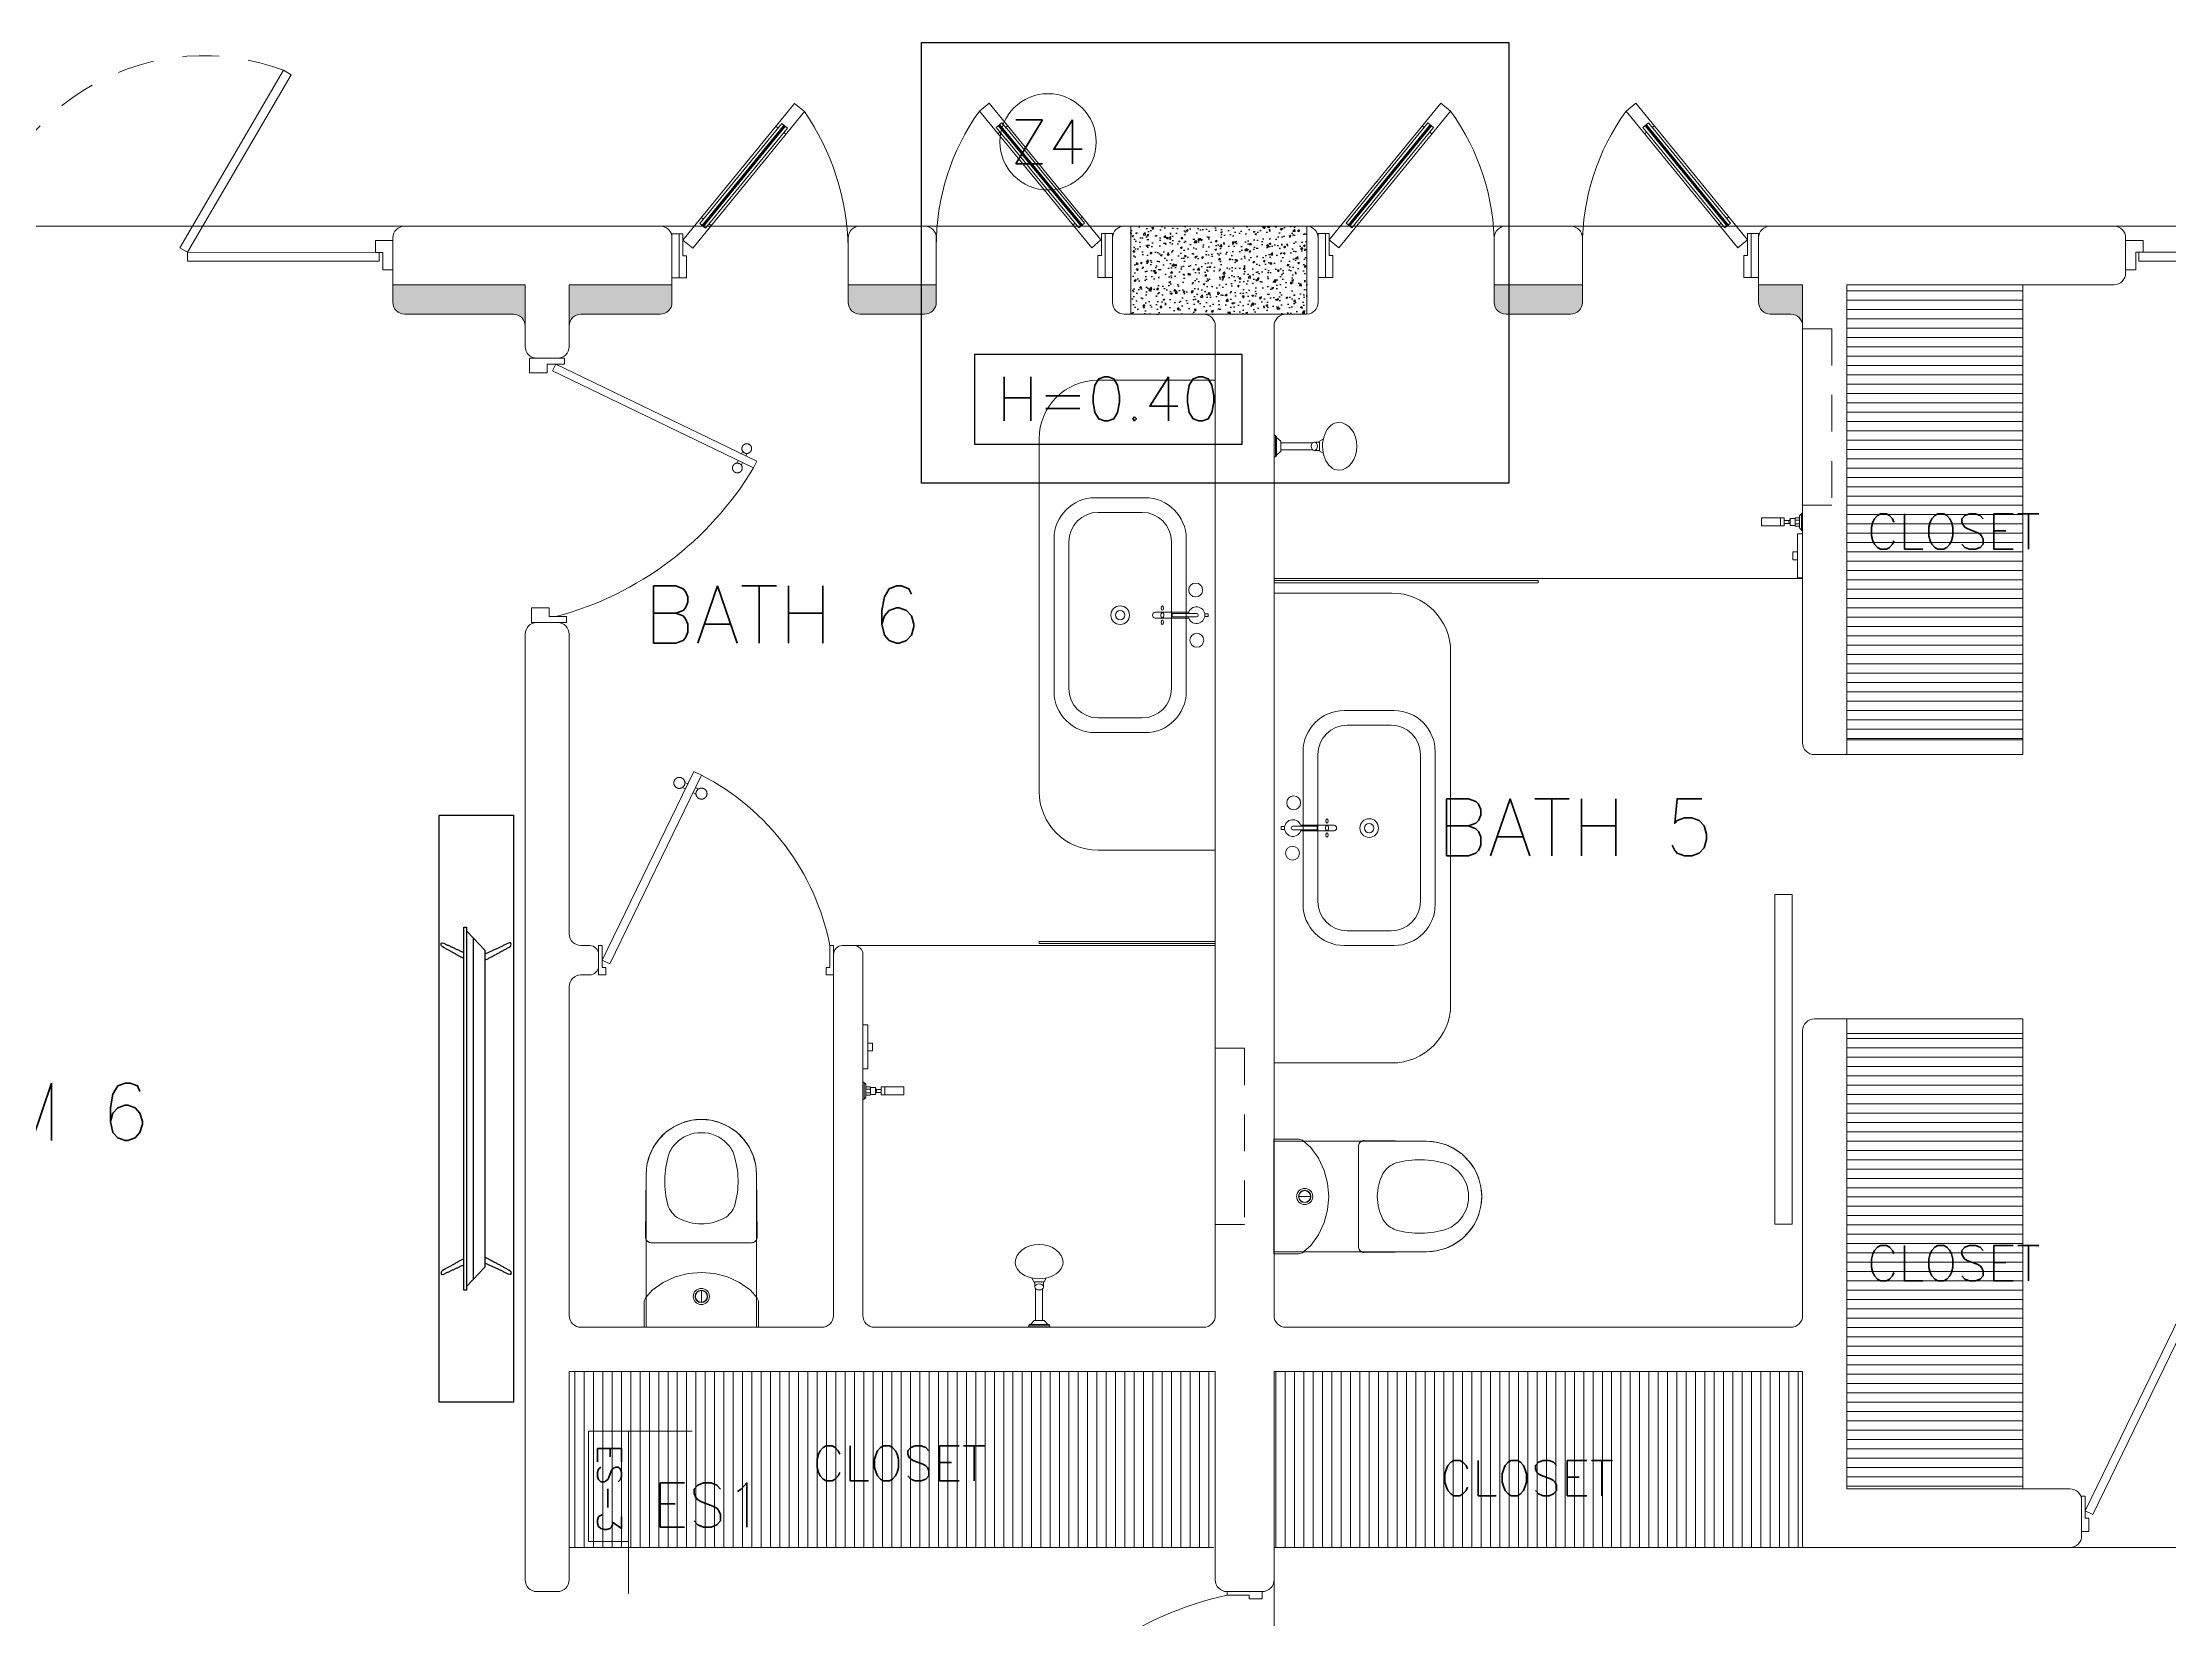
# Model space of a CAD drawing. Header units: metres. Extents: x -232 to 581, y 30 to 789.
# Drawn here: x 101.52 to 108.76, y 534.12 to 539.49 of the extents above; entities that cross this region are included whole.
import ezdxf

# ---------------------------------------------------------------- set-up
doc = ezdxf.new("R2010")
doc.units = ezdxf.units.M
for name, pattern in [('CONTINU', [0]), ('CONTINUA', [0]), ('HIDDEN2', [0.1875, 0.125, -0.0625])]:
    doc.linetypes.add(name, pattern=pattern)
for name, color, linetype, lineweight in [('0-S-GRID-IDEN', 1, 'Continuous', 9), ('A-DOOR', 35, 'Continuous', 5), ('A-WALL', 250, 'Continuous', 20), ('baños', 140, 'Continuous', 0), ('closets', 253, 'Continuous', 0), ('Columnas', 7, 'Continuous', 18), ('piscina', 131, 'Continuous', 0), ('textos', 7, 'Continuous', 0)]:
    doc.layers.add(name, color=color, linetype=linetype, lineweight=lineweight)
for name, color, linetype in [('001-DIMTEXTO', 4, 'Continuous'), ('DIMTEXTO', 4, 'Continuous'), ('HATCH', 8, 'Continuous'), ('MOBILIARIOS', 252, 'Continuous'), ('ZAPATAS', 6, 'Continuous')]:
    doc.layers.add(name, color=color, linetype=linetype)
doc.layers.add('PISO', color=7, linetype='Continuous', lineweight=5, true_color=0xe6e6e6)
doc.layers.add('RELLENO SECCION', color=8, linetype='Continuous', lineweight=0, transparency=0.4)
doc.styles.add('SMPLEX', font='simplex.shx')
doc.styles.get("Standard").update_dxf_attribs({"font": 'arial.ttf'})

# ---------------------------------------------------------------- blocks, each defined once
blk = doc.blocks.new('20.03 cimentacion')
at = {"layer": 'DIMTEXTO', "color": 18, "true_color": 0x000000}
blk.add_lwpolyline([(107.6034, -2.4684), (106.691, -2.4684), (106.691, -2.774), (107.6034, -2.774)], close=True, dxfattribs=at)
at = {"layer": 'textos', "color": 18, "linetype": 'Continuous', "ltscale": 0.01, "true_color": 0x000000}
for p, q in [((105.3772, -6.1342), (105.7307, -6.1342)), ((105.5133, -6.6884), (105.5133, -6.1342))]:
    blk.add_line(p, q, dxfattribs=at)
blk.add_lwpolyline([(105.3772, -6.1342), (105.5133, -6.1342), (105.5133, -6.5103), (105.3772, -6.5103)], close=True, dxfattribs=at)
at = {"layer": 'ZAPATAS', "color": 18, "lineweight": 25, "true_color": 0x000000}
blk.add_lwpolyline([(106.5114, -1.4059), (108.5114, -1.4059), (108.5114, -2.9059), (106.5114, -2.9059)], close=True, dxfattribs=at)
at = {"layer": 'DIMTEXTO', "color": 18, "lineweight": -3, "true_color": 0x000000, "insert": (105.7848, -6.3861), "char_height": 0.15, "attachment_point": 5, "style": 'SMPLEX', "bg_fill": 3, "box_fill_scale": 1.1, "bg_fill_color": 256, "bg_fill_true_color": 13158600, "bg_fill_transparency": 0}
blk.add_mtext('ES1', dxfattribs=at)
at = {"layer": 'textos', "color": 18, "ltscale": 0.5, "true_color": 0x000000, "insert": (105.4488, -6.3297), "char_height": 0.0825, "attachment_point": 5, "rotation": 270, "style": 'SMPLEX'}
blk.add_mtext('ES-3', dxfattribs=at)
at = {"layer": 'DIMTEXTO', "color": 18, "true_color": 0x000000, "char_height": 0.15, "attachment_point": 5, "rotation": 0, "style": 'SMPLEX', "bg_fill": 3, "box_fill_scale": 1.1, "bg_fill_color": 256, "bg_fill_true_color": 13158600, "bg_fill_transparency": 0}
for s, insert in [('\\A1;Z4', (106.9419, -1.744)), ('\\A1;H=0.40', (107.1466, -2.6194))]:
    blk.add_mtext(s, dxfattribs=dict(at, insert=insert))
at = {"layer": '0-S-GRID-IDEN', "color": 18, "true_color": 0x000000}
blk.add_circle((106.9419, -1.744), 0.164, dxfattribs=at)
blk = doc.blocks.new('puerta 1.00')
at = {"layer": 'A-DOOR'}
for p, q in [((-0.15, -0.0125), (-0.9369, -0.3949)), ((-0.1376, -0.038), (-0.9245, -0.4204)), ((-0.1376, -0.038), (-0.15, -0.0125)), ((-0.8777, -0.3661), (-0.8826, -0.3559)), ((-0.9369, -0.3949), (-0.9245, -0.4204)), ((-0.8946, -0.3743), (-0.8996, -0.3641)), ((-0.8822, -0.3998), (-0.8772, -0.4101)), ((-0.8653, -0.3916), (-0.8603, -0.4018))]:
    blk.add_line(p, q, dxfattribs=at)
for points in [[(-0.08, 0), (-0.08, -0.025), (-0.125, -0.025), (-0.125, -0.0125), (-0.2, -0.0125), (-0.2, 0), (-0.08, 0)], [(-0.08, -0.95), (-0.08, -0.925), (-0.125, -0.925), (-0.125, -0.9375), (-0.2, -0.9375), (-0.2, -0.95), (-0.08, -0.95)]]:
    blk.add_lwpolyline(points, dxfattribs=at)
blk.add_arc((0.0366, 0.1602), 1.1229, 211.13358, 257.83427, dxfattribs=at)
for points in [[(-0.8982, -0.3642), (-0.9033, -0.3642), (-0.912, -0.3591), (-0.917, -0.3504), (-0.917, -0.3403), (-0.912, -0.3316), (-0.9033, -0.3265), (-0.8932, -0.3265), (-0.8844, -0.3316), (-0.8794, -0.3403), (-0.8794, -0.3504), (-0.8844, -0.3591), (-0.8932, -0.3642), (-0.8982, -0.3642)], [(-0.8617, -0.4394), (-0.8667, -0.4394), (-0.8754, -0.4344), (-0.8805, -0.4256), (-0.8805, -0.4156), (-0.8754, -0.4068), (-0.8667, -0.4018), (-0.8566, -0.4018), (-0.8479, -0.4068), (-0.8428, -0.4156), (-0.8428, -0.4257), (-0.8479, -0.4344), (-0.8566, -0.4394), (-0.8617, -0.4394)]]:
    blk.add_open_spline(points, degree=2, dxfattribs=at)
blk = doc.blocks.new('P90')
at = {"layer": 'A-DOOR'}
for p, q in [((-0.0476, -0.8576), (0.6364, -0.5264)), ((-0.0368, -0.88), (0.6473, -0.5489)), ((0.5843, -0.5517), (0.58, -0.5427)), ((0.5992, -0.5445), (0.5949, -0.5355)), ((0.5952, -0.5741), (0.5995, -0.5831)), ((0.6101, -0.5669), (0.6144, -0.5759)), ((0.6473, -0.5489), (0.6364, -0.5264)), ((-0.0368, -0.88), (-0.0476, -0.8576))]:
    blk.add_line(p, q, dxfattribs=at)
for points in [[(-0.06, -0.02), (-0.06, -0.05), (-0.12, -0.05), (-0.12, 0), (0, 0), (0, -0.02)], [(-0.0668, -0.88), (-0.0668, -0.85), (-0.1268, -0.85), (-0.1268, -0.9), (-0.0068, -0.9), (-0.0068, -0.88)]]:
    blk.add_lwpolyline(points, close=True, dxfattribs=at)
blk.add_arc((-0.3259, -1.105), 1.1228, 31.0139, 75.07969, dxfattribs=at)
for points in [[(0.5812, -0.5096), (0.5857, -0.5096), (0.5933, -0.5141), (0.5977, -0.5218), (0.5977, -0.5306), (0.5933, -0.5383), (0.5856, -0.5427), (0.5767, -0.5427), (0.5691, -0.5383), (0.5647, -0.5306), (0.5647, -0.5217), (0.5691, -0.514), (0.5768, -0.5096), (0.5812, -0.5096)], [(0.6133, -0.5758), (0.6177, -0.5758), (0.6254, -0.5803), (0.6298, -0.5879), (0.6298, -0.5968), (0.6253, -0.6045), (0.6176, -0.6089), (0.6088, -0.6089), (0.6011, -0.6044), (0.5967, -0.5967), (0.5967, -0.5879), (0.6011, -0.5802), (0.6088, -0.5758), (0.6133, -0.5758)]]:
    blk.add_open_spline(points, degree=2, dxfattribs=at)
blk = doc.blocks.new('A$Ca7b09788')
at = {"layer": 'A-DOOR'}
for p, q in [((0, 0.1006), (0.06, 0.1006)), ((0.06, 0.0606), (0.06, 0.1006)), ((2.8, 0.1), (2.74, 0.1)), ((2.74, 0.06), (2.74, 0.1)), ((0.035, 0.0006), (0, 0.0006)), ((0.035, 0.0606), (0.035, 0.0006)), ((0.06, 0.0606), (0.035, 0.0606)), ((2.74, 0.06), (2.765, 0.06)), ((2.765, 0.06), (2.765, 0)), ((2.765, 0), (2.8, 0))]:
    blk.add_line(p, q, dxfattribs=at)
for points in [[(0.3471, 0.6649), (0.7, 0.0604), (0.7261, 0.0757), (0.3732, 0.6802)], [(2.4529, 0.6649), (2.1, 0.0604), (2.0739, 0.0757), (2.4268, 0.6802)], [(0.0446, 0.0606), (0.7, 0.0604), (0.7, 0.0301), (0.0446, 0.0303)], [(2.7524, 0.06), (2.1, 0.0602), (2.1, 0.0299), (2.7524, 0.0297)]]:
    blk.add_lwpolyline(points, close=True, dxfattribs=at)
at = {"layer": 'A-DOOR', "linetype": 'HIDDEN2'}
for centre, start, end in [((0.6447, -0.0402), 11.15443, 110.64705), ((2.1553, -0.0402), 69.35295, 168.84557)]:
    blk.add_arc(centre, 0.7699, start, end, dxfattribs=at)
blk = doc.blocks.new('A$C3685e79b')
at = {"layer": 'A-DOOR'}
for p, q in [((0.0125, 0.05), (0.3248, 0.6926)), ((0.038, 0.0376), (0.3503, 0.6802)), ((0.3042, 0.6503), (0.294, 0.6552)), ((0.3248, 0.6926), (0.3503, 0.6802)), ((0.296, 0.6333), (0.2858, 0.6383)), ((0.3215, 0.621), (0.3317, 0.616)), ((0.3297, 0.6379), (0.3399, 0.6329)), ((0.038, 0.0376), (0.0125, 0.05))]:
    blk.add_line(p, q, dxfattribs=at)
for points in [[(0, 0), (0.025, 0), (0.025, 0.025), (0.0125, 0.025), (0.0125, 0.1), (0, 0.1), (0, 0)], [(0.8, 0), (0.775, 0), (0.775, 0.025), (0.7875, 0.025), (0.7875, 0.1), (0.8, 0.1), (0.8, 0)]]:
    blk.add_lwpolyline(points, dxfattribs=at)
blk.add_arc((-0.0309, -0.0619), 0.8343, 11.1901, 62.81264, dxfattribs=at)
for points in [[(0.294, 0.6539), (0.294, 0.659), (0.289, 0.6677), (0.2802, 0.6727), (0.2702, 0.6727), (0.2614, 0.6677), (0.2564, 0.6589), (0.2564, 0.6489), (0.2614, 0.6401), (0.2702, 0.6351), (0.2803, 0.6351), (0.289, 0.6401), (0.294, 0.6489), (0.294, 0.6539)], [(0.3693, 0.6173), (0.3693, 0.6224), (0.3642, 0.6311), (0.3555, 0.6361), (0.3454, 0.6361), (0.3367, 0.6311), (0.3316, 0.6224), (0.3317, 0.6123), (0.3367, 0.6035), (0.3454, 0.5985), (0.3555, 0.5985), (0.3643, 0.6036), (0.3693, 0.6123), (0.3693, 0.6173)]]:
    blk.add_open_spline(points, degree=2, dxfattribs=at)
blk = doc.blocks.new('Caroma_ToiletSuites')
at = {"layer": 'baños'}
for p, q in [((-120.8, 664), (-144, 640.8)), ((-94, 682.8), (-120.8, 664)), ((-64.3, 696.7), (-94, 682.8)), ((-32.6, 705.1), (-64.3, 696.7)), ((0, 708), (-32.6, 705.1)), ((32.6, 705.1), (0, 708)), ((64.3, 696.7), (32.6, 705.1)), ((94, 682.8), (64.3, 696.7)), ((120.8, 664), (94, 682.8)), ((144, 640.8), (120.8, 664)), ((-176.7, 584.3), (-185.1, 552.6)), ((-162.8, 614), (-176.7, 584.3)), ((-144, 640.8), (-162.8, 614)), ((162.8, 614), (144, 640.8)), ((176.7, 584.3), (162.8, 614)), ((185.1, 552.6), (176.7, 584.3)), ((-188, 520), (-190.5, 308)), ((-185.1, 552.6), (-188, 520)), ((-188, 0), (-188, 520)), ((188, 520), (185.1, 552.6)), ((188, 520), (188, 0)), ((190.5, 308), (188, 520)), ((-190.5, 308), (-190.2, 304.5)), ((-190.2, 304.5), (-189.3, 301.2)), ((-189.3, 301.2), (-187.8, 298)), ((-187.8, 298), (-185.8, 295.1)), ((-185.8, 295.1), (-183.4, 292.7)), ((-183.4, 292.7), (-180.5, 290.7)), ((-180.5, 290.7), (-177.3, 289.2)), ((177.3, 289.2), (180.5, 290.7)), ((180.5, 290.7), (183.4, 292.7)), ((183.4, 292.7), (185.8, 295.1)), ((185.8, 295.1), (187.8, 298)), ((187.8, 298), (189.3, 301.2)), ((189.3, 301.2), (190.2, 304.5)), ((190.2, 304.5), (190.5, 308)), ((-177.3, 289.2), (-174, 288.3)), ((-174, 288.3), (-170.5, 288)), ((-170.5, 288), (170.5, 288)), ((170.5, 288), (174, 288.3)), ((174, 288.3), (177.3, 289.2)), ((-130, 152.2), (-167.1, 126.2)), ((-88.9, 171.3), (-130, 152.2)), ((-45.1, 183.1), (-88.9, 171.3)), ((0, 187), (-45.1, 183.1)), ((45.1, 183.1), (0, 187)), ((88.9, 171.3), (45.1, 183.1)), ((130, 152.2), (88.9, 171.3)), ((167.1, 126.2), (130, 152.2)), ((-194.6, 88.2), (-195, 83.5)), ((-195, 83.5), (-195, 0)), ((-193.4, 92.7), (-194.6, 88.2)), ((-191.4, 97), (-193.4, 92.7)), ((-188.7, 100.9), (-191.4, 97)), ((-167.1, 126.2), (-188.7, 100.9)), ((0, 85), (0, 125)), ((188.7, 100.9), (167.1, 126.2)), ((191.4, 97), (188.7, 100.9)), ((193.4, 92.7), (191.4, 97)), ((194.6, 88.2), (193.4, 92.7)), ((195, 83.5), (194.6, 88.2)), ((195, 0), (195, 83.5)), ((-195, 0), (195, 0)), ((188, 0), (-188, 0))]:
    blk.add_line(p, q, dxfattribs=at)
for centre, radius, start, end in [((0, 520), 188, 0, 180), ((-2.7, 547.4), 115.2, 88.65652, 137.04039), ((2.7, 547.4), 115.2, 42.9609, 91.34146), ((183, 496.7), 307.9, 162.77131, 195.21432), ((-18.8, 556.1), 97.6, 134.33725, 160.9897), ((18.8, 556.1), 97.6, 19.00998, 45.66427), ((-183, 496.7), 307.9, 344.7852, 17.22859), ((-36.1, 442.4), 82.4, 198.76304, 239.35819), ((2.9, 529.9), 177.9, 242.91598, 269.06591), ((-2.9, 529.9), 177.9, 270.93391, 297.08355), ((36.1, 442.4), 82.4, 300.64117, 341.23514), ((0, 105), 27.5, 0, 180), ((0, 105), 27.5, 180, 0), ((0, 105), 21, 0, 180), ((0, 105), 21, 180, 0), ((0, 105), 20, 0, 180), ((0, 105), 20, 180, 0)]:
    blk.add_arc(centre, radius, start, end, dxfattribs=at)
blk = doc.blocks.new('A$C0ed3e1a4')
at = {"layer": 'baños'}
for p, q in [((0.0645, 0.0432), (0.0645, 0.0157)), ((0.0941, 0.0346), (0.0772, 0.0346)), ((0.0941, 0.0243), (0.0772, 0.0243)), ((0.0968, 0.0175), (0.0968, 0.0413)), ((0.0968, 0.0413), (0.1137, 0.0413)), ((0.0968, 0.0175), (0.1137, 0.0175)), ((0.1137, 0.0413), (0.1137, 0.0294)), ((0.1137, 0.0354), (0.1294, 0.0354)), ((0.1137, 0.0175), (0.1137, 0.0294)), ((0.1137, 0.0235), (0.1294, 0.0235)), ((0.1294, 0.0435), (0.1148, 0.0435)), ((0.1294, 0.0154), (0.1148, 0.0154)), ((0.1294, 0.051), (0.1294, 0.0295)), ((0.1294, 0.008), (0.1294, 0.0295)), ((0.1356, 0.0022), (0.1356, 0.0568)), ((0.1396, 0.059), (0.1368, 0.059)), ((0.1396, 0), (0.1368, 0)), ((0.1396, 0.059), (0.1396, 0))]:
    blk.add_line(p, q, dxfattribs=at)
blk.add_lwpolyline([(0.0772, 0.0432), (0, 0.0432), (0, 0.0157), (0.0772, 0.0157)], close=True, dxfattribs=at)
for centre, radius, start, end in [((0.1027, 0.0294), 0.01, 125.7762, 234.2238), ((0.1193, 0.0397), 0.00586, 140.07929, 164.09241), ((0.1193, 0.0191), 0.00586, 195.90759, 219.92071), ((0.1416, 0.0445), 0.0138, 115.78965, 151.65642), ((0.1416, 0.0145), 0.0138, 208.34358, 244.21035), ((0.138, 0.0569), 0.00241, 117.91788, 181.97177), ((0.138, 0.0021), 0.00241, 178.02823, 242.08212)]:
    blk.add_arc(centre, radius, start, end, dxfattribs=at)
blk = doc.blocks.new('A$C013342c3')
at = {"layer": 'baños', "linetype": 'Continuous'}
for p, q in [((0.1327, 0.0959, -0.0887), (0.1145, 0.106, -0.1376)), ((0.1447, 0.0959, -0.0497), (0.127, 0.0959, -0.0497)), ((0.127, 0.0959, -0.0497), (0.127, 0.0667, -0.0497)), ((0.2591, 0.0932, -0.0114), (0.1506, 0.0931, -0.0549)), ((0.2592, 0.0984, -1.0732), (0.2591, 0.0932, -0.0114)), ((0.2591, 0.0932, -0.0114), (0.2591, 0.0693, -0.0113)), ((0.2731, 0.1112), (0.2592, 0.0984, -1.0732)), ((0.2775, 0.1152), (0.2731, 0.1152)), ((0.2731, 0.1152), (0.2731, 0.1112)), ((0.2731, 0.0513), (0.2731, 0.1112)), ((0.2821, 0.1176), (0.2775, 0.1176)), ((0.2775, 0.1176), (0.2775, 0.1152)), ((0.2775, 0.1152), (0.2775, 0.0473)), ((0.2821, 0.1163), (0.2821, 0.1176)), ((0.2821, 0.0462), (0.2821, 0.1163)), ((0.1305, 0.0667, -0.0849), (0.1145, 0.0578, -0.1376)), ((0.127, 0.0667, -0.0497), (0.1446, 0.0667, -0.0497)), ((0.2591, 0.0693, -0.0114), (0.1506, 0.0694, -0.0549)), ((0.2592, 0.0642, -1.0732), (0.2591, 0.0693, -0.0114)), ((0.2731, 0.0513), (0.2592, 0.0642, -1.0732)), ((0.2731, 0.0473), (0.2731, 0.0513)), ((0.2775, 0.0473), (0.2731, 0.0473)), ((0.2775, 0.0449), (0.2775, 0.0473)), ((0.2821, 0.0449), (0.2775, 0.0449)), ((0.2821, 0.0462), (0.2821, 0.0449))]:
    blk.add_line(p, q, dxfattribs=at)
for ratio, start_param, end_param in [(0.757088, 3.141593, 6.283185), (0.681889, 0, 3.141593)]:
    blk.add_ellipse((0.0615, 0.0812, -0.1376), major_axis=(-0.0002, -0.0812), ratio=ratio, start_param=start_param, end_param=end_param, dxfattribs=at)
blk.add_ellipse((0.1447, 0.0813, -0.0497), major_axis=(0, -0.0146), ratio=0.718224, dxfattribs=at)
blk = doc.blocks.new('A$C160d384d')
at = {"layer": 'baños'}
for p, q in [((0.2143, 0.8), (0.3843, 0.8)), ((0.2243, 0.75), (0.3743, 0.75)), ((0.0743, 0.14), (0.0743, 0.66)), ((0.5243, 0.66), (0.5243, 0.14)), ((0.1243, 0.15), (0.1243, 0.65)), ((0.4743, 0.65), (0.4743, 0.15)), ((0.3843, 0), (0.2143, 0)), ((0.3743, 0.05), (0.2243, 0.05))]:
    blk.add_line(p, q, dxfattribs=at)
at = {"layer": 'baños', "linetype": 'Continuous'}
for p, q in [((0.0005, 0.405, 0), (0, 0.4043, 0)), ((0, 0.4043, 0), (0, 0.3957, 0)), ((0, 0.3957, 0), (0.0005, 0.395, 0)), ((0.0114, 0.405, 0), (0.0005, 0.405, 0)), ((0.0005, 0.395, 0), (0.0114, 0.395, 0)), ((0.0395, 0.4062, 0), (0.0395, 0.4062, 0)), ((0.0395, 0.4062, 0), (0.1223, 0.4062, 0.0004)), ((0.0395, 0.3939, 0), (0.0395, 0.3939, 0)), ((0.0661, 0.4101, 0), (0.1804, 0.4101, 0)), ((0.1804, 0.39, 0), (0.0661, 0.39, 0)), ((0.1223, 0.4062, 0.0004), (0.1223, 0.3939, 0.0004))]:
    blk.add_line(p, q, dxfattribs=at)
at = {"layer": 'baños', "linetype": 'Continuous', "extrusion": (1.31781e-06, -1, -8.43443e-26)}
for p, q in [((0.1223, 0.3939, 0.0004), (0.0395, 0.3939, 0)), ((0.0395, 0.3939, 0), (0.1223, 0.3939, 0.0004))]:
    blk.add_line(p, q, dxfattribs=at)
at = {"layer": 'baños', "linetype": 'Continuous'}
for centre, radius in [((0.0422, 0.4857), 0.0237), ((0.2993, 0.4), 0.0317), ((0.2993, 0.4), 0.0159), ((0.0384, 0.3146), 0.0237)]:
    blk.add_circle(centre, radius, dxfattribs=at)
at = {"layer": 'baños'}
for centre, radius, start, end in [((0.2143, 0.66), 0.14, 90, 180), ((0.3843, 0.66), 0.14, 0, 90), ((0.2243, 0.65), 0.1, 90, 180), ((0.3743, 0.65), 0.1, 0, 90), ((0.2243, 0.15), 0.1, 180, 270), ((0.3743, 0.15), 0.1, 270, 360), ((0.2143, 0.14), 0.14, 180, 270), ((0.3843, 0.14), 0.14, 270, 0)]:
    blk.add_arc(centre, radius, start, end, dxfattribs=at)
at = {"layer": 'baños', "linetype": 'Continuous'}
for centre, radius, start, end in [((0.0395, 0.4), 0.0285, 12.564, 347.43156), ((0.0398, 0.3997, 0), 0.00653, 92.87142, 177.12872), ((0.0398, 0.4004, 0), 0.00653, 182.87143, 267.12873), ((0.1786, 0.4001, 0), 0.0101, 359.56446, 79.38936), ((0.1786, 0.4, 0), 0.0101, 280.61079, 0.43569)]:
    blk.add_arc(centre, radius, start, end, dxfattribs=at)
at = {"layer": 'baños', "linetype": 'Continuous', "extrusion": (3.61622e-27, 8.43443e-26, -1)}
for centre, major_axis, ratio in [((0.1558, 0.4), (0, -0.0085), 0.599546), ((0.1557, 0.424), (0.00005, -0.0075), 0.581577), ((0.1558, 0.376), (0.00005, -0.0075), 0.581577)]:
    blk.add_ellipse(centre, major_axis=major_axis, ratio=ratio, dxfattribs=at)
at = {"layer": 'baños', "linetype": 'Continuous', "flags": 8}
for tag, p in [('TRADENAME', (0.1887, 0.4, 0)), ('MODELNUMBER', (0.1887, 0.4, 0)), ('MATERIAL', (0.1888, 0.4, 0)), ('PRODUCT', (0.1888, 0.4, 0))]:
    blk.add_attdef(tag, p, '', height=0.0000254, rotation=270.00008, dxfattribs=at)
at = {"layer": 'baños', "linetype": 'Continuous'}
for tag, p in [('MATERIAL', (0.299, 0.3999)), ('PRODUCT', (0.299, 0.3999)), ('TRADENAME', (0.2991, 0.3999)), ('MODELNUMBER', (0.2991, 0.3999))]:
    blk.add_attdef(tag, p, '', height=0.0000254, rotation=90.00008, dxfattribs=at)
blk = doc.blocks.new('A$C58f5b6b7')
at = {"layer": 'MOBILIARIOS'}
for points in [[(0, 0.2526), (2, 0.2526), (2, 0), (0, 0)], [(0.382, 0.1596), (0.382, 0.1691), (1.618, 0.1691), (1.618, 0.1596)]]:
    blk.add_lwpolyline(points, close=True, dxfattribs=at)
for points in [[(1.6059, 0.1595), (1.5823, 0.1372), (1, 0.1372), (0.4177, 0.1372), (0.3941, 0.1595)], [(1.5823, 0.1372), (1.54, 0.0973), (0.46, 0.0973), (0.4177, 0.1372)]]:
    blk.add_lwpolyline(points, dxfattribs=at)
for points, degree in [([(0.4512, 0.2382, -0.0047), (0.4469, 0.2461, -0.0047), (0.4415, 0.2461, -0.0047), (0.4325, 0.2461, -0.0047), (0.4368, 0.237, -0.0047)], 3), ([(0.4368, 0.237, -0.0047), (0.4526, 0.2031, -0.0047), (0.4683, 0.1691, -0.0047)], 2), ([(0.4885, 0.1691, -0.0047), (0.4698, 0.2037, -0.0047), (0.4512, 0.2382, -0.0047)], 2), ([(1.5115, 0.1691, -0.0047), (1.5302, 0.2037, -0.0047), (1.5488, 0.2382, -0.0047)], 2), ([(1.5632, 0.237, -0.0047), (1.5474, 0.2031, -0.0047), (1.5317, 0.1691, -0.0047)], 2), ([(1.5488, 0.2382, -0.0047), (1.5531, 0.2461, -0.0047), (1.5585, 0.2461, -0.0047), (1.5675, 0.2461, -0.0047), (1.5632, 0.237, -0.0047)], 3), ([(0.4368, 0.0172, -0.0047), (0.4554, 0.0572, -0.0047), (0.474, 0.0973, -0.0047)], 2), ([(0.4951, 0.0973, -0.0047), (0.4731, 0.0566, -0.0047), (0.4512, 0.016, -0.0047)], 2), ([(1.5049, 0.0973), (1.5269, 0.0566), (1.5488, 0.016)], 2), ([(1.5632, 0.0172), (1.5446, 0.0572), (1.526, 0.0973)], 2)]:
    blk.add_open_spline(points, degree=degree, dxfattribs=at)
for points in [[(0.4512, 0.016, -0.0047), (0.4469, 0.0081, -0.0047), (0.4415, 0.0081, -0.0047), (0.4325, 0.0081, -0.0047), (0.4368, 0.0172, -0.0047)], [(1.5488, 0.016), (1.5531, 0.0081), (1.5585, 0.0081), (1.5675, 0.0081), (1.5632, 0.0172)]]:
    blk.add_open_spline(points, degree=3, knots=[-0.08544201, -0.08544201, -0.08544201, -0.08544201, -0.04272101, 0, 0, 0, 0], dxfattribs=at)
blk = doc.blocks.new('20.03.2026 LN 09 PRIMER NIVEL ARQ')
at = {"layer": 'closets', "transparency": 33554687}
h = blk.add_hatch(dxfattribs=at)
h.set_pattern_fill('LINE', color=1, scale=0.01, angle=180)
h.set_pattern_definition([(180, (-332.282433, -2864.642688), (-4e-18, -0.03175), [])])
h.paths.add_polyline_path([(3.8635, -42.6932), (3.8635, -44.2432), (4.4635, -44.2432), (4.4635, -42.6932)])
h = blk.add_hatch(dxfattribs=at)
h.set_pattern_fill('LINE', color=1, scale=0.01, angle=180)
h.set_pattern_definition([(180, (-332.286196, -2867.15681), (-4e-18, -0.03175), [])])
h.paths.add_polyline_path([(3.8635, -45.2432), (3.8635, -46.7932), (4.4635, -46.7932), (4.4635, -45.2432)])
h = blk.add_hatch(dxfattribs=at)
h.set_pattern_fill('LINE', color=1, scale=0.01, angle=90)
h.set_pattern_definition([(90, (195.56849, 48.48093), (-0.03175, 2e-18), [])])
h.paths.add_polyline_path([(0.6621, -46.3932), (0.6621, -46.9932)], flags=0)
h.paths.add_polyline_path([(1.7087, -46.3932), (1.7087, -46.9932), (-0.486, -46.9932), (-0.486, -46.3932)])
h = blk.add_hatch(dxfattribs=at)
h.set_pattern_fill('LINE', color=1, scale=0.01, angle=90)
h.set_pattern_definition([(90, (197.575293, 48.48093), (-0.03175, 2e-18), [])])
h.paths.add_polyline_path([(2.6689, -46.4044), (2.6689, -46.9932)], flags=16)
h.paths.add_polyline_path([(3.714, -46.3932), (3.714, -46.9932), (1.9135, -46.9932), (1.9135, -46.3932)])
at = {"layer": 'HATCH'}
h = blk.add_hatch(dxfattribs=at)
h.set_pattern_fill('AR-CONC', color=1, scale=0.00032)
h.set_pattern_definition([(50, (109.59505, -7.243447), (0.058299094, -0.005100507), [0.006096, -0.067056]), (355, (109.59505, -7.24345), (-0.011277895, 0.06113819), [0.0048768, -0.053644987]), (100.451445, (109.59991, -7.24387), (0.0470212, 0.05603768), [0.005180803, -0.056988878]), (46.1842, (109.59505, -7.22719), (0.086745293, -0.013453545), [0.009144, -0.100584]), (96.63556, (109.60228, -7.22831), (0.07596932, 0.07917636), [0.00777121, -0.085483395]), (351.18415, (109.59505, -7.22719), (0.07596932, 0.07917636), [0.00731519, -0.080467114]), (21, (109.60318, -7.231255), (0.048516605, -0.032724863), [0.006096, -0.067056]), (326, (109.60318, -7.231255), (0.01977665, 0.05894015), [0.0048768, -0.0536448]), (71.451445, (109.607223, -7.23398), (0.068293254, 0.026215286), [0.005180803, -0.05698878]), (37.5, (109.595052, -7.243447), (0.000988353, 0.0270576124), [0, -0.05299456, 0, -0.0544576, 0, -0.053848]), (7.5, (109.595052, -7.243447), (0.021382292, 0.032057784), [0, -0.03104896, 0, -0.05177536, 0, -0.0205232]), (327.5, (109.576927, -7.243447), (0.0433889905, -0.001833198), [0, -0.02032, 0, -0.0633984, 0, -0.0841248]), (317.5, (109.5688, -7.243447), (0.047401338, 0.008136477), [0, -0.026416, 0, -0.04210304, 0, -0.0597408])])
h.paths.add_polyline_path([(1.4263, -42.4932), (1.4263, -42.7932), (2.0263, -42.7932), (2.0263, -42.4932)])
at = {"layer": 'RELLENO SECCION'}
h = blk.add_hatch(color=1, dxfattribs=at)
h.dxf.hatch_style = 1
h.paths.add_polyline_path([(-0.636, -42.6932), (-1.086, -42.6932), (-1.086, -42.7532, 0.414214), (-1.046, -42.7932), (-0.676, -42.7932, -0.414214), (-0.636, -42.8332)])
h = blk.add_hatch(color=1, dxfattribs=at)
h.dxf.hatch_style = 1
h.paths.add_polyline_path([(0.464, -42.6932), (0.464, -42.7532, 0.414213), (0.504, -42.7932), (0.724, -42.7932), (0.7241, -42.7932, 0.413894), (0.764, -42.7532), (0.764, -42.6932)])
h.paths.add_polyline_path([(-0.486, -42.6932), (-0.486, -42.8332, -0.414214), (-0.446, -42.7932), (-0.1759, -42.7932, 0.41363), (-0.136, -42.7532), (-0.136, -42.6932)])
h = blk.add_hatch(color=1, dxfattribs=at)
h.dxf.hatch_style = 1
h.paths.add_polyline_path([(2.664, -42.6932), (2.664, -42.7532, 0.414213), (2.704, -42.7932), (2.924, -42.7932, 0.414214), (2.964, -42.7532), (2.964, -42.6932)])
h = blk.add_hatch(color=1, dxfattribs=at)
h.dxf.hatch_style = 1
edge = h.paths.add_edge_path()
edge.add_line((3.714, -42.6932), (3.564, -42.6932))
edge.add_line((3.564, -42.6932), (3.564, -42.7522))
edge.add_arc((3.604, -42.7531), 0.04, 178.64169, 270)
edge.add_line((3.604, -42.7932), (3.674, -42.7932))
edge.add_arc((3.674, -42.8332), 0.04, 1.93924, 89.99998, ccw=False)
edge.add_line((3.714, -42.8318), (3.714, -42.6932))
at = {"layer": 'A-DOOR', "color": 1, "extrusion": (0, 0, -1)}
for p, q in [((0.2251, -42.1592), (0.2182, -42.1535)), ((0.2445, -42.175), (0.2514, -42.1807)), ((0.9808, -42.1734), (0.9739, -42.1791)), ((1.0002, -42.1576), (1.0072, -42.1519)), ((2.4256, -42.1576), (2.4186, -42.1519)), ((2.445, -42.1734), (2.4519, -42.1791)), ((3.183, -42.1734), (3.1761, -42.1791)), ((3.2024, -42.1576), (3.2094, -42.1519)), ((-0.0288, -42.4694), (-0.0357, -42.4637)), ((-0.0094, -42.4852), (-0.0024, -42.4909)), ((1.2369, -42.4837), (1.2299, -42.4893)), ((1.2563, -42.4678), (1.2632, -42.4622)), ((3.4365, -42.4837), (3.4295, -42.4893)), ((3.4558, -42.4678), (3.4628, -42.4622))]:
    blk.add_line(p, q, dxfattribs=at)
for points in [[(0.0985, -42.5411), (-0.2814, -42.076), (-0.3147, -42.1032), (0.0653, -42.5683)], [(-1.3239, -42.5396), (-0.9439, -42.0745), (-0.9106, -42.1017), (-1.2932, -42.5668)], [(-2.1019, -42.5396), (-2.4819, -42.0745), (-2.5152, -42.1017), (-2.1348, -42.5668)], [(-3.5261, -42.5396), (-3.1461, -42.0745), (-3.1128, -42.1017), (-3.4932, -42.5668)], [(-0.2571, -42.1595), (0.0216, -42.5007), (0.041, -42.4849), (-0.2378, -42.1437)], [(-0.9682, -42.1579), (-1.2496, -42.4991), (-1.2689, -42.4833), (-0.9875, -42.1421)], [(-2.4576, -42.1579), (-2.1789, -42.4991), (-2.1595, -42.4833), (-2.4383, -42.1421)], [(-3.1704, -42.1579), (-3.4491, -42.4991), (-3.4685, -42.4833), (-3.1897, -42.1421)]]:
    blk.add_lwpolyline(points, close=True, dxfattribs=at)
at = {"layer": 'A-DOOR', "color": 1}
for points in [[(-0.111, -42.5197), (-0.136, -42.5197), (-0.136, -42.6697), (-0.111, -42.6697)], [(-0.086, -42.6697), (-0.086, -42.5947), (-0.0985, -42.5947), (-0.0985, -42.5197), (-0.111, -42.5197), (-0.111, -42.6697)], [(1.314, -42.6682), (1.314, -42.5932), (1.3265, -42.5932), (1.3265, -42.5182), (1.339, -42.5182), (1.339, -42.6682)], [(1.339, -42.5182), (1.364, -42.5182), (1.364, -42.6682), (1.339, -42.6682)], [(2.089, -42.5182), (2.064, -42.5182), (2.064, -42.6682), (2.089, -42.6682)], [(2.114, -42.6682), (2.114, -42.5932), (2.1015, -42.5932), (2.1015, -42.5182), (2.089, -42.5182), (2.089, -42.6682)], [(3.514, -42.6682), (3.514, -42.5932), (3.5265, -42.5932), (3.5265, -42.5182), (3.539, -42.5182), (3.539, -42.6682)], [(3.539, -42.5182), (3.564, -42.5182), (3.564, -42.6682), (3.539, -42.6682)], [(3.6198, -44.7696), (3.6785, -44.7696), (3.6785, -45.8918), (3.6198, -45.8918)]]:
    blk.add_lwpolyline(points, close=True, dxfattribs=at)
at = {"layer": 'A-DOOR', "color": 1, "extrusion": (0, 0, -1)}
for centre, radius, start, end in [((0.3766, -42.5816), 0.8407, 145.31587, 178.89738), ((-1.5561, -42.5608), 0.7921, 359.83068, 35.42685), ((-1.8792, -42.5615), 0.7848, 144.13417, 180.12369), ((-3.7488, -42.5615), 0.7848, 359.87638, 35.86589)]:
    blk.add_arc(centre, radius, start, end, dxfattribs=at)
at = {"layer": 'A-WALL', "color": 1}
for p, q in [((-1.046, -42.4932), (-0.176, -42.4932)), ((0.5039, -42.4932), (0.724, -42.4932)), ((1.404, -42.4932), (2.024, -42.4932)), ((2.704, -42.4932), (2.924, -42.4932)), ((3.604, -42.4932), (4.774, -42.4932)), ((-1.086, -42.6532), (-1.086, -42.5332)), ((-0.136, -42.7532), (-0.136, -42.5332)), ((0.464, -42.5332), (0.464, -42.7531)), ((0.764, -42.5332), (0.764, -42.7532)), ((1.364, -42.7532), (1.364, -42.5332)), ((2.064, -42.6532), (2.064, -42.5332)), ((2.064, -42.5332), (2.064, -42.7532)), ((2.664, -42.5332), (2.664, -42.6532)), ((2.964, -42.5332), (2.964, -42.6532)), ((3.564, -42.7522), (3.564, -42.5332)), ((4.814, -42.5332), (4.814, -42.6532)), ((-1.086, -42.6532), (-1.086, -42.7532)), ((2.664, -42.6532), (2.664, -42.7532)), ((2.964, -42.6532), (2.964, -42.7532)), ((-0.636, -42.6932), (-1.086, -42.6932)), ((-0.636, -42.6932), (-0.636, -42.9032)), ((-0.486, -42.6932), (-0.136, -42.6932)), ((-0.486, -42.6932), (-0.486, -42.9032)), ((0.464, -42.6932), (0.764, -42.6932)), ((2.664, -42.6932), (2.964, -42.6932)), ((3.564, -42.6932), (3.714, -42.6932)), ((3.714, -42.6932), (3.714, -42.8432)), ((3.864, -42.6932), (4.774, -42.6932)), ((3.864, -44.2932), (3.864, -42.6932)), ((-0.676, -42.7932), (-1.046, -42.7932)), ((-0.446, -42.7932), (-0.1759, -42.7932)), ((0.504, -42.7932), (0.724, -42.7932)), ((0.5941, -42.7932), (0.7241, -42.7932)), ((1.404, -42.7932), (1.4263, -42.7932)), ((2.704, -42.7932), (2.924, -42.7932)), ((3.604, -42.7932), (3.674, -42.7932)), ((1.714, -42.8332), (1.714, -44.8332)), ((1.914, -42.8332), (1.914, -46.2032)), ((3.714, -42.8318), (3.714, -44.2532)), ((-0.526, -42.9432), (-0.596, -42.9432)), ((-0.636, -47.1032), (-0.636, -43.8832)), ((-0.526, -43.8432), (-0.596, -43.8432)), ((-0.486, -43.8832), (-0.486, -44.9032)), ((3.754, -44.2932), (3.864, -44.2932)), ((1.714, -44.8332), (1.714, -46.2032)), ((-0.416, -44.9432), (-0.446, -44.9432)), ((-0.386, -44.973), (-0.386, -45.013)), ((0.414, -44.9732), (0.414, -46.2032)), ((0.484, -44.9432), (0.444, -44.9432)), ((0.514, -44.9732), (0.514, -46.2032)), ((-0.416, -45.0432), (-0.446, -45.0432)), ((-0.486, -45.0832), (-0.486, -46.2032)), ((3.714, -45.2332), (3.714, -46.2032)), ((3.754, -45.1932), (3.864, -45.1932)), ((3.864, -46.7932), (3.864, -45.1932)), ((3.864, -45.6682), (3.864, -45.7182)), ((0.374, -46.2432), (-0.446, -46.2432)), ((1.674, -46.2432), (0.554, -46.2432)), ((1.954, -46.2432), (3.674, -46.2432)), ((-0.486, -47.1032), (-0.486, -46.3932)), ((-0.486, -46.3932), (1.714, -46.3932)), ((1.714, -46.3932), (1.714, -47.1032)), ((1.914, -46.3932), (3.714, -46.3932)), ((1.914, -46.3932), (1.914, -47.1032)), ((3.714, -46.9932), (3.714, -46.3932)), ((3.714, -46.6932), (3.714, -46.7932)), ((3.864, -46.7432), (3.864, -46.7932)), ((4.624, -46.7932), (3.864, -46.7932)), ((4.664, -46.8332), (4.664, -46.9532)), ((4.624, -46.9932), (3.7135, -46.9932)), ((-0.526, -47.1432), (-0.596, -47.1432)), ((1.874, -47.1432), (1.754, -47.1432))]:
    blk.add_line(p, q, dxfattribs=at)
at = {"layer": 'A-WALL', "color": 1, "linetype": 'HIDDEN2'}
for p, q in [((3.814, -42.8432), (3.714, -42.8432)), ((3.814, -42.8432), (3.814, -43.4432)), ((3.814, -43.4432), (3.714, -43.4432)), ((1.814, -45.2932), (1.714, -45.2932)), ((1.814, -45.2932), (1.814, -45.8932)), ((1.814, -45.8932), (1.714, -45.8932))]:
    blk.add_line(p, q, dxfattribs=at)
at = {"layer": 'A-WALL', "color": 1}
for centre, radius, start, end in [((-1.046, -42.5332), 0.04, 90, 180), ((-0.176, -42.5332), 0.04, 0, 90), ((0.504, -42.5332), 0.04, 89.99997, 180), ((0.724, -42.5332), 0.04, 0, 89.99997), ((1.404, -42.5332), 0.04, 90.00001, 180), ((2.024, -42.5332), 0.04, 359.99999, 90.00001), ((2.704, -42.5332), 0.04, 89.99997, 180), ((2.924, -42.5332), 0.04, 0, 89.99997), ((3.604, -42.5332), 0.04, 90, 180), ((4.774, -42.5332), 0.04, 0, 90), ((4.774, -42.6532), 0.04, 270, 0), ((-1.046, -42.7532), 0.04, 180, 270), ((-0.676, -42.8332), 0.04, 0, 90), ((-0.446, -42.8332), 0.04, 90, 180), ((-0.176, -42.7532), 0.04, 270, 0), ((0.504, -42.7532), 0.04, 179.9713, 269.99997), ((0.724, -42.7532), 0.04, 269.99997, 0), ((1.404, -42.7532), 0.04, 180, 270), ((1.674, -42.8332), 0.04, 0, 90), ((1.954, -42.8332), 0.04, 90, 180), ((2.024, -42.7532), 0.04, 273.29816, 359.99999), ((2.704, -42.7532), 0.04, 180, 269.99997), ((2.924, -42.7532), 0.04, 269.99997, 0), ((3.604, -42.7531), 0.04, 178.64169, 269.9887), ((3.674, -42.8332), 0.04, 0, 90), ((-0.596, -42.9032), 0.04, 180, 270), ((-0.526, -42.9032), 0.04, 270, 0), ((-0.596, -43.8832), 0.04, 90, 180), ((-0.526, -43.8832), 0.04, 0, 90), ((3.754, -44.2532), 0.04, 180, 270), ((-0.446, -44.9032), 0.04, 180, 270), ((-0.416, -44.9732), 0.03, 0.39954, 89.99914), ((0.444, -44.9732), 0.03, 90, 180), ((0.484, -44.9732), 0.03, 0, 90), ((-0.446, -45.0832), 0.04, 90, 180), ((-0.416, -45.0132), 0.03, 270.00087, 0.39532), ((3.754, -45.2332), 0.04, 90, 180), ((-0.446, -46.2032), 0.04, 180, 270), ((0.374, -46.2032), 0.04, 270, 0), ((0.554, -46.2032), 0.04, 180, 270), ((1.674, -46.2032), 0.04, 270, 0), ((1.954, -46.2032), 0.04, 180, 270), ((3.674, -46.2032), 0.04, 270, 360), ((4.624, -46.8332), 0.04, 0, 90), ((4.624, -46.9532), 0.04, 270, 0), ((-0.596, -47.1032), 0.04, 180, 270), ((-0.526, -47.1032), 0.04, 270, 0), ((1.754, -47.1032), 0.04, 180, 270), ((1.874, -47.1032), 0.04, 270, 360)]:
    blk.add_arc(centre, radius, start, end, dxfattribs=at)
at = {"layer": 'baños', "color": 1}
for p, q in [((1.314, -43.0182, 0), (1.714, -43.0182, 0)), ((1.114, -43.2182, 0), (1.114, -44.4182, 0)), ((3.7135, -43.6931), (1.914, -43.6931)), ((2.3155, -43.7431), (1.9155, -43.7431)), ((2.5155, -45.1681), (2.5155, -43.9431)), ((1.314, -44.6182, 0), (1.714, -44.6182, 0)), ((0.484, -44.9432), (1.714, -44.9432)), ((2.3155, -45.3431), (1.9155, -45.3431))]:
    blk.add_line(p, q, dxfattribs=at)
for points in [[(3.714, -43.5413), (3.6967, -43.5413), (3.6967, -43.6913), (3.714, -43.6913)], [(3.6967, -43.6029), (3.6808, -43.6029), (3.6808, -43.6297), (3.6967, -43.6297)], [(1.914, -43.7077), (2.814, -43.7077), (2.814, -43.6999), (1.914, -43.6999)], [(1.714, -44.9291), (1.1139, -44.9291), (1.1139, -44.9368), (1.714, -44.9368)], [(0.514, -45.3635), (0.5313, -45.3635), (0.5313, -45.2135), (0.514, -45.2135)], [(0.5313, -45.3018), (0.5471, -45.3018), (0.5471, -45.2751), (0.5313, -45.2751)]]:
    blk.add_lwpolyline(points, close=True, dxfattribs=at)
for centre, start, end in [((1.314, -43.2182, 0), 90, 180), ((2.3155, -43.9431), 0, 90), ((1.314, -44.4182, 0), 180, 270), ((2.3155, -45.1431), 270, 0)]:
    blk.add_arc(centre, 0.2, start, end, dxfattribs=at)
at = {"layer": 'closets', "color": 1, "transparency": 33554687}
for p, q in [((4.464, -44.2932), (4.464, -42.6932)), ((4.464, -43.8682), (4.464, -44.2932)), ((3.8635, -44.2432), (4.464, -44.2432)), ((3.8635, -44.2932), (4.464, -44.2932)), ((3.8635, -45.1932), (4.464, -45.1932)), ((3.8635, -45.2432), (4.464, -45.2432)), ((4.464, -46.7932), (4.464, -45.1932)), ((-0.486, -46.9932), (1.7087, -46.9932)), ((1.9135, -46.9932), (3.7135, -46.9932))]:
    blk.add_line(p, q, dxfattribs=at)
at = {"layer": 'Columnas', "color": 1}
blk.add_lwpolyline([(1.4263, -42.4932), (1.4263, -42.7932), (2.0263, -42.7932), (2.0263, -42.4932)], close=True, dxfattribs=at)
at = {"layer": 'piscina', "color": 1, "extrusion": (0, 0, -1), "const_width": 0.01}
for points in [[(-0.2475, -42.1516), (0.0313, -42.4928)], [(-0.9779, -42.15), (-1.2592, -42.4912)], [(-2.4479, -42.15), (-2.1692, -42.4912)], [(-3.1801, -42.15), (-3.4588, -42.4912)]]:
    blk.add_lwpolyline(points, dxfattribs=at)
at = {"layer": 'PISO', "color": 1}
for p, q in [((-1.046, -42.4932), (-3.926, -42.4932)), ((0.504, -42.4932), (-0.176, -42.4932)), ((1.404, -42.4932), (0.724, -42.4932)), ((2.704, -42.4932), (2.024, -42.4932)), ((3.604, -42.4932), (2.924, -42.4932)), ((7.654, -42.4932), (4.774, -42.4932)), ((4.624, -46.9932), (5.654, -46.9932)), ((1.914, -47.1032), (1.914, -48.1332))]:
    blk.add_line(p, q, dxfattribs=at)
at = {"color": 1}
for name, p in [('A$Ca7b09788', (-3.886, -42.6426)), ('A$Ca7b09788', (4.814, -42.6426)), ('A$C3685e79b', (-0.386, -45.0432))]:
    blk.add_blockref(name, p, dxfattribs=at)
ref = blk.add_blockref('A$C160d384d', (1.6894, -44.2182, 0), dxfattribs=dict(at, xscale=-1))
ref.add_attrib('MATERIAL', 'VITREOUS CHINA', (1.3904, -43.818, 0), dxfattribs={"layer": 'baños', "linetype": 'Continuous', "height": 0.0000254, "rotation": 269.99992})
ref.add_attrib('PRODUCT', 'BATHROOM SINK', (1.3903, -43.818, 0), dxfattribs={"layer": 'baños', "linetype": 'Continuous', "height": 0.0000254, "rotation": 269.99992})
ref.add_attrib('TRADENAME', 'VOX', (1.3903, -43.8182, 0), dxfattribs={"layer": 'baños', "linetype": 'Continuous', "height": 0.0000254, "rotation": 269.99992})
ref.add_attrib('MODELNUMBER', 'K-5373', (1.3903, -43.8182, 0), dxfattribs={"layer": 'baños', "linetype": 'Continuous', "height": 0.0000254, "rotation": 269.99992})
ref.add_attrib('MATERIAL', 'BRASS', (1.5006, -43.8182, 0), dxfattribs={"layer": 'baños', "linetype": 'Continuous', "height": 0.0000254, "rotation": 89.99992})
ref.add_attrib('PRODUCT', 'FAUCETS', (1.5006, -43.8183, 0), dxfattribs={"layer": 'baños', "linetype": 'Continuous', "height": 0.0000254, "rotation": 89.99992})
ref.add_attrib('TRADENAME', 'PURIST', (1.5007, -43.8183, 0), dxfattribs={"layer": 'baños', "linetype": 'Continuous', "height": 0.0000254, "rotation": 89.99992})
ref.add_attrib('MODELNUMBER', 'K-14404-4A', (1.5007, -43.8183, 0), dxfattribs={"layer": 'baños', "linetype": 'Continuous', "height": 0.0000254, "rotation": 89.99992})
ref = blk.add_blockref('A$C160d384d', (1.9386, -44.9431), dxfattribs=at)
ref.add_attrib('MATERIAL', 'VITREOUS CHINA', (2.2376, -44.5432), dxfattribs={"layer": 'baños', "linetype": 'Continuous', "height": 0.0000254, "rotation": 90.00008})
ref.add_attrib('PRODUCT', 'BATHROOM SINK', (2.2376, -44.5432), dxfattribs={"layer": 'baños', "linetype": 'Continuous', "height": 0.0000254, "rotation": 90.00008})
ref.add_attrib('TRADENAME', 'VOX', (2.2377, -44.5432), dxfattribs={"layer": 'baños', "linetype": 'Continuous', "height": 0.0000254, "rotation": 90.00008})
ref.add_attrib('MODELNUMBER', 'K-5373', (2.2377, -44.5432), dxfattribs={"layer": 'baños', "linetype": 'Continuous', "height": 0.0000254, "rotation": 90.00008})
ref.add_attrib('MATERIAL', 'BRASS', (2.1274, -44.543, 0), dxfattribs={"layer": 'baños', "linetype": 'Continuous', "height": 0.0000254, "rotation": 270.00008})
ref.add_attrib('PRODUCT', 'FAUCETS', (2.1273, -44.543, 0), dxfattribs={"layer": 'baños', "linetype": 'Continuous', "height": 0.0000254, "rotation": 270.00008})
ref.add_attrib('TRADENAME', 'PURIST', (2.1273, -44.543, 0), dxfattribs={"layer": 'baños', "linetype": 'Continuous', "height": 0.0000254, "rotation": 270.00008})
ref.add_attrib('MODELNUMBER', 'K-14404-4A', (2.1272, -44.543, 0), dxfattribs={"layer": 'baños', "linetype": 'Continuous', "height": 0.0000254, "rotation": 270.00008})
at = {"layer": 'A-DOOR', "color": 1}
for name, p, xscale, rotation in [('P90', (-0.4947, -43.8432), -1, 180), ('puerta 1.00', (4.664, -47.0182), -1.000000000000001, 90), ('puerta 1.00', (1.954, -48.0932), -1, 180)]:
    blk.add_blockref(name, p, dxfattribs=dict(at, xscale=xscale, rotation=rotation))
at = {"layer": 'baños', "color": 1, "linetype": 'CONTINU', "xscale": -1}
blk.add_blockref('A$C013342c3', (2.1961, -43.3244), dxfattribs=at)
at = {"layer": 'baños', "color": 1}
blk.add_blockref('A$C0ed3e1a4', (3.5745, -43.5301), dxfattribs=at)
at = {"layer": 'baños', "color": 1, "rotation": 180}
blk.add_blockref('A$C0ed3e1a4', (0.6535, -45.4089), dxfattribs=at)
at = {"layer": 'baños', "color": 1, "xscale": -0.000999999934791, "yscale": 0.000999999934791}
blk.add_blockref('Caroma_ToiletSuites', (-0.036, -46.2432), dxfattribs=at)
at = {"layer": 'baños', "color": 1, "xscale": -0.000999999934791, "yscale": 0.000999999934791, "rotation": 270}
blk.add_blockref('Caroma_ToiletSuites', (1.9135, -45.7978), dxfattribs=at)
at = {"layer": 'baños', "color": 1, "linetype": 'CONTINU', "xscale": -1.000000000000001, "rotation": 90}
blk.add_blockref('A$C013342c3', (1.1955, -45.961), dxfattribs=at)
at = {"layer": 'MOBILIARIOS', "color": 1, "rotation": 90}
blk.add_blockref('A$C58f5b6b7', (-0.676, -46.4987, 0.0047), dxfattribs=at)
at = {"layer": 'baños', "color": 1, "linetype": 'Continuous'}
for tag, p in [('MODELNUMBER', (-12.0611, -62.0707)), ('MATERIAL', (-12.0611, -62.0709)), ('PRODUCT', (-12.0611, -62.0708)), ('TRADENAME', (-12.0611, -62.0708))]:
    blk.add_attdef(tag, p, '', height=0.0000254, rotation=359.99992, dxfattribs=at)
at = {"layer": 'textos', "color": 1}
for s, insert, char_height, width, attachment_point in [('\\pxqc;{\\Fromans|c0;\\H0.8x;CLOSET\\H1.25x; }', (5.931, -43.5933), 0.15, 3.405477, 9), ('{\\Fromans|c0; BATH 6}', (-0.3656, -43.9137), 0.195, 3.404877, 7), ('{\\Fromans|c0; BATH 5}', (2.334, -44.6382), 0.195, 3.404877, 7), ('{\\Fromans|c0; BEDROOM 6}', (-3.6022, -45.6072), 0.195, 3.404877, 7), ('\\pxqc;{\\Fromans|c0;\\H0.8x;CLOSET\\H1.25x; }', (5.931, -46.085), 0.15, 3.405477, 9), ('\\pxqc;{\\Fromans|c0;\\H0.8x;CLOSET\\H1.25x; }', (2.3409, -46.7666), 0.15, 3.404877, 9), ('\\pxqc;{\\Fromans|c0;\\H0.8x;CLOSET\\H1.25x; }', (4.4785, -46.8166), 0.15, 3.404877, 9)]:
    blk.add_mtext(s, dxfattribs=dict(at, insert=insert, char_height=char_height, width=width, attachment_point=attachment_point))

msp = doc.modelspace()

# ---------------------------------------------------------------- block references
at = {"layer": '001-DIMTEXTO', "linetype": 'CONTINUA'}
msp.add_blockref('20.03 cimentacion', (-1.9956, 540.8914), dxfattribs=at)

# ---------------------------------------------------------------- next in the draw order: block references
at = {"color": 1}
msp.add_blockref('20.03.2026 LN 09 PRIMER NIVEL ARQ', (103.8018, 581.3537), dxfattribs=at)

doc.saveas('drawing.dxf')
